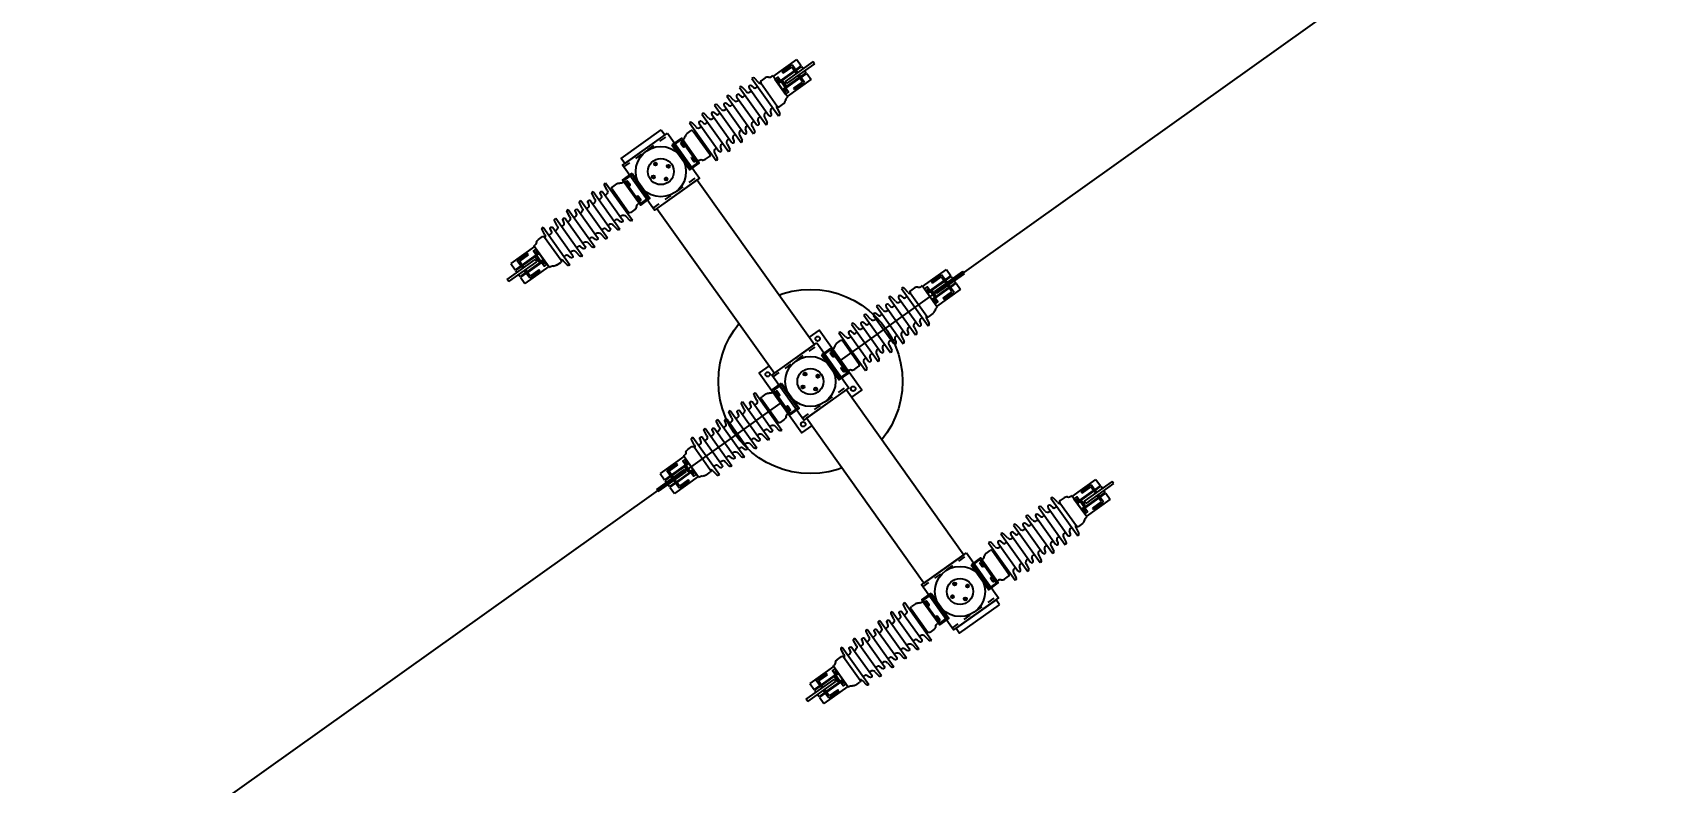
# Model space of a CAD drawing. Header units: feet. Extents: x 2321988 to 2329858, y 6722724 to 6730499.
# Drawn here: x 2326028.36 to 2326050.61, y 6726851.05 to 6726861.23 of the extents above; entities that cross this region are included whole.
import ezdxf

# ---------------------------------------------------------------- set-up
doc = ezdxf.new("R2010")
doc.units = ezdxf.units.FT
doc.header["$MEASUREMENT"] = 0
doc.header["$PDSIZE"] = 5
doc.linetypes.add('Midpoint Site Plan$0$HIDDEN', pattern=[0.375, 0.25, -0.125])
doc.layers.add('BESS Dimensions', color=3, linetype='Continuous')
doc.layers.add('C-BESS-EQUIPMENT', color=255, linetype='Continuous')
doc.styles.add('TG_DIMS', font='arial.ttf')
doc.dimstyles.new('TG-PROPOSED-ANNO', dxfattribs={"dimtxt": 0.1, "dimasz": 0.1, "dimexe": 0.05, "dimexo": 0.05, "dimgap": 0.02, "dimtad": 0, "dimtih": 1, "dimtoh": 1, "dimdsep": 46, "dimtxsty": 'TG_DIMS', "dimcen": 0, "dimclrd": 256, "dimclre": 256, "dimclrt": 256, "dimaunit": 1, "dimadec": 6, "dimazin": 2, "dimtfac": 1, "dimtofl": 0, "dimtmove": 1, "dimatfit": 3, "dimfxl": 1, "dimtolj": 1, "dimtzin": 0, "dimarcsym": 0})

# ---------------------------------------------------------------- blocks, each defined once
blk = doc.blocks.new('*U57')
for points in [[(190.56, -240), (190.56, -29.98), (190.56, -28.6), (190.62, -28.25), (190.73, -27.95), (191, -27.59), (191.29, -27.37), (191.59, -27.25), (192, -27.18), (192.26, -27.21), (192.59, -27.31), (192.9, -27.5), (193.19, -27.81), (193.35, -28.12), (193.44, -28.62), (193.44, -240)], [(232.56, -240), (232.56, -29.98), (232.56, -28.6), (232.62, -28.25), (232.73, -27.95), (233, -27.59), (233.29, -27.37), (233.59, -27.25), (234, -27.18), (234.26, -27.21), (234.59, -27.31), (234.9, -27.5), (235.19, -27.81), (235.35, -28.12), (235.44, -28.62), (235.44, -240)], [(274.56, -240), (274.56, -29.98), (274.56, -28.6), (274.62, -28.25), (274.73, -27.95), (275, -27.59), (275.29, -27.37), (275.59, -27.25), (276, -27.18), (276.26, -27.21), (276.59, -27.31), (276.9, -27.5), (277.19, -27.81), (277.35, -28.12), (277.44, -28.62), (277.44, -240)], [(346.56, -240), (346.56, -29.98), (346.56, -28.6), (346.62, -28.25), (346.73, -27.95), (347, -27.59), (347.29, -27.37), (347.59, -27.25), (348, -27.18), (348.26, -27.21), (348.59, -27.31), (348.9, -27.5), (349.19, -27.81), (349.35, -28.12), (349.44, -28.62), (349.44, -240)], [(388.56, -240), (388.56, -29.98), (388.56, -28.6), (388.62, -28.25), (388.73, -27.95), (389, -27.59), (389.29, -27.37), (389.59, -27.25), (390, -27.18), (390.26, -27.21), (390.59, -27.31), (390.9, -27.5), (391.19, -27.81), (391.35, -28.12), (391.44, -28.62), (391.44, -240)], [(430.56, -240), (430.56, -29.98), (430.56, -28.6), (430.62, -28.25), (430.73, -27.95), (431, -27.59), (431.29, -27.37), (431.59, -27.25), (432, -27.18), (432.26, -27.21), (432.59, -27.31), (432.9, -27.5), (433.19, -27.81), (433.35, -28.12), (433.44, -28.62), (433.44, -240)]]:
    blk.add_wipeout(points).dxf.layer = 'C-BESS-EQUIPMENT'
blk = doc.blocks.new('Midpoint Site Plan$0$TR 210')
for p, q in [((-2.57, 16.81), (-2.57, 16)), ((-2.13, 18), (-2.13, 17.88)), ((2.12, 18), (-2.13, 18)), ((2.12, 18), (2.12, 17.88)), ((2.57, 16.81), (2.57, 16)), ((-3.75, 15.12), (-3.75, 15)), ((-3.75, 15), (3.75, 15)), ((-2.6, 15.5), (-3.54, 15.37)), ((-2.84, 14.24), (-2.31, 14.38)), ((-2.77, 13.75), (2.77, 13.75)), ((-2.32, 15.75), (2.32, 15.75)), ((-2.13, 14.62), (-2.13, 15)), ((-2.13, 13.5), (-2.13, 13.75)), ((2.12, 14.62), (2.12, 15)), ((2.12, 13.5), (2.12, 13.75)), ((2.84, 14.24), (2.31, 14.38)), ((2.6, 15.5), (3.54, 15.37)), ((3.75, 15.12), (3.75, 15)), ((-3.75, 12.62), (-3.75, 12.5)), ((-3.75, 12.5), (3.75, 12.5)), ((-2.6, 13), (-3.54, 12.87)), ((-2.84, 11.74), (-2.31, 11.88)), ((-2.77, 11.25), (2.77, 11.25)), ((-2.13, 12.12), (-2.13, 12.5)), ((-2.13, 11), (-2.13, 11.25)), ((2.12, 12.12), (2.12, 12.5)), ((2.12, 11), (2.12, 11.25)), ((2.84, 11.74), (2.31, 11.88)), ((2.6, 13), (3.54, 12.87)), ((3.75, 12.62), (3.75, 12.5)), ((-3.75, 10.12), (-3.75, 10)), ((-3.75, 10), (3.75, 10)), ((-2.6, 10.5), (-3.54, 10.37)), ((-2.84, 9.24), (-2.31, 9.38)), ((-2.77, 8.75), (2.77, 8.75)), ((-2.13, 9.62), (-2.13, 10)), ((-2.13, 8.5), (-2.13, 8.75)), ((2.12, 9.62), (2.12, 10)), ((2.12, 8.5), (2.12, 8.75)), ((2.84, 9.24), (2.31, 9.38)), ((2.6, 10.5), (3.54, 10.37)), ((3.75, 10.12), (3.75, 10)), ((-3.75, 7.62), (-3.75, 7.5)), ((-3.75, 7.5), (3.75, 7.5)), ((-2.6, 8), (-3.54, 7.87)), ((-2.6, 5.5), (-3.54, 5.37)), ((-2.84, 6.74), (-2.31, 6.88)), ((-2.77, 6.25), (2.77, 6.25)), ((-2.13, 7.12), (-2.13, 7.5)), ((-2.13, 6), (-2.13, 6.25)), ((2.12, 7.12), (2.12, 7.5)), ((2.12, 6), (2.12, 6.25)), ((2.84, 6.74), (2.31, 6.88)), ((2.6, 8), (3.54, 7.87)), ((2.6, 5.5), (3.54, 5.37)), ((3.75, 7.62), (3.75, 7.5)), ((-3.75, 5.12), (-3.75, 5)), ((-3.75, 5), (3.75, 5)), ((-2.6, 3), (-3.54, 2.87)), ((-2.84, 4.24), (-2.31, 4.38)), ((-2.77, 3.75), (2.77, 3.75)), ((-2.13, 4.62), (-2.13, 5)), ((-2.13, 3.5), (-2.13, 3.75)), ((2.12, 4.62), (2.12, 5)), ((2.12, 3.5), (2.12, 3.75)), ((2.84, 4.24), (2.31, 4.38)), ((2.6, 3), (3.54, 2.87)), ((3.75, 5.12), (3.75, 5)), ((-3.75, 2.62), (-3.75, 2.5)), ((-3.75, 2.5), (3.75, 2.5)), ((-2.57, 1.19), (-2.57, 2)), ((-2.32, 2.25), (2.32, 2.25)), ((-2.13, 2.25), (-2.13, 2.5)), ((-2.13, 0), (-2.13, 0.12)), ((2.12, 0), (-2.13, 0)), ((2.12, 2.25), (2.12, 2.5)), ((2.12, 0), (2.12, 0.12)), ((2.57, 1.19), (2.57, 2)), ((3.75, 2.62), (3.75, 2.5))]:
    blk.add_line(p, q)
for centre, radius, start, end in [((-1.82, 16.81), 0.75, 136.2707, 180), ((-2.88, 17.88), 0.75, 312.7697, 0), ((2.88, 17.88), 0.75, 180, 227.2303), ((1.82, 16.81), 0.75, 360, 43.7293), ((-3.5, 15.12), 0.25, 98.9346, 180), ((-2.77, 14), 0.25, 105.0864, 270), ((-2.63, 16), 0.5, 273.3034, 330), ((-2.63, 13.5), 0.5, 273.3034, 0), ((-2.32, 16), 0.25, 180, 270), ((-2.38, 14.62), 0.25, 285.0864, 0), ((2.37, 14.62), 0.25, 180, 254.9136), ((2.62, 13.5), 0.5, 180, 266.6966), ((2.62, 16), 0.5, 210, 266.6966), ((2.32, 16), 0.25, 270, 0), ((2.77, 14), 0.25, 270, 74.9136), ((3.5, 15.12), 0.25, 0, 81.0654), ((-3.5, 12.62), 0.25, 98.9346, 180), ((-2.77, 11.5), 0.25, 105.0864, 270), ((-2.63, 11), 0.5, 273.3034, 0), ((-2.38, 12.12), 0.25, 285.0864, 0), ((2.37, 12.12), 0.25, 180, 254.9136), ((2.62, 11), 0.5, 180, 266.6966), ((2.77, 11.5), 0.25, 270, 74.9136), ((3.5, 12.62), 0.25, 0, 81.0654), ((-3.5, 10.12), 0.25, 98.9346, 180), ((-2.77, 9), 0.25, 105.0864, 270), ((-2.63, 8.5), 0.5, 273.3034, 0), ((-2.38, 9.62), 0.25, 285.0864, 0), ((2.37, 9.62), 0.25, 180, 254.9136), ((2.62, 8.5), 0.5, 180, 266.6966), ((2.77, 9), 0.25, 270, 74.9136), ((3.5, 10.12), 0.25, 0, 81.0654), ((-3.5, 7.62), 0.25, 98.9346, 180), ((-3.5, 5.12), 0.25, 98.9346, 180), ((-2.77, 6.5), 0.25, 105.0864, 270), ((-2.63, 6), 0.5, 273.3034, 0), ((-2.38, 7.12), 0.25, 285.0864, 0), ((2.37, 7.12), 0.25, 180, 254.9136), ((2.62, 6), 0.5, 180, 266.6966), ((2.77, 6.5), 0.25, 270, 74.9136), ((3.5, 7.62), 0.25, 0, 81.0654), ((3.5, 5.12), 0.25, 0, 81.0654), ((-3.5, 2.62), 0.25, 98.9346, 180), ((-2.77, 4), 0.25, 105.0864, 270), ((-2.63, 3.5), 0.5, 273.3034, 0), ((-2.38, 4.62), 0.25, 285.0864, 0), ((2.37, 4.62), 0.25, 180, 254.9136), ((2.62, 3.5), 0.5, 180, 266.6966), ((2.77, 4), 0.25, 270, 74.9136), ((3.5, 2.62), 0.25, 0, 81.0654), ((-2.32, 2), 0.25, 90, 180), ((-1.82, 1.19), 0.75, 180, 223.7293), ((-2.88, 0.12), 0.75, 0, 47.2303), ((2.88, 0.12), 0.75, 132.7697, 180), ((2.32, 2), 0.25, 0, 90), ((1.82, 1.19), 0.75, 316.2707, 0)]:
    blk.add_arc(centre, radius, start, end)
blk = doc.blocks.new('Midpoint Site Plan$0$HOOKSWITCH end')
for points in [[(-0.59, 20.44), (-1.16, 20.44), (-1.16, 19.88), (-0.59, 19.88)], [(1.16, 20.44), (0.59, 20.44), (0.59, 19.88), (1.16, 19.88)], [(-1.19, 1.88), (-1.81, 1.88), (-1.81, 1.69), (-1.19, 1.69)], [(-0.72, 0.19), (-1.28, 0.19), (-1.28, 0), (-0.72, 0)], [(1.28, 0.19), (0.72, 0.19), (0.72, 0), (1.28, 0)], [(1.81, 1.88), (1.19, 1.88), (1.19, 1.69), (1.81, 1.69)]]:
    blk.add_hatch(color=256).paths.add_polyline_path(points)
for p, q in [((-2, 24.63), (-0.75, 24.63)), ((-2, 19.88), (-2, 24.63)), ((-0.75, 23.5), (-0.75, 24.63)), ((-0.63, 24.63), (-0.22, 24.63)), ((-0.63, 23.5), (-0.63, 24.63)), ((0.22, 26.59), (-0.22, 26.59)), ((-0.22, 26.59), (-0.22, 21)), ((0.22, 26.59), (0.22, 21)), ((0.22, 24.63), (0.62, 24.63)), ((0.62, 23.5), (0.62, 24.63)), ((0.75, 24.63), (2, 24.63)), ((0.75, 23.5), (0.75, 24.63)), ((2, 19.88), (2, 24.63)), ((-0.22, 23.5), (-1.75, 23.5)), ((-1.75, 21.5), (-1.75, 23.5)), ((-1.5, 21.5), (-1.75, 21.5)), ((-1.5, 21.5), (-1.5, 23.25)), ((-0.22, 23.25), (-1.5, 23.25)), ((-0.75, 20.44), (-0.75, 23.25)), ((-0.63, 20.44), (-0.63, 23.25)), ((1.75, 23.5), (0.22, 23.5)), ((1.5, 23.25), (0.22, 23.25)), ((0.62, 20.44), (0.62, 23.25)), ((0.75, 20.44), (0.75, 23.25)), ((1.5, 21.5), (1.5, 23.25)), ((1.75, 21.5), (1.5, 21.5)), ((1.75, 21.5), (1.75, 23.5)), ((-1.16, 20.44), (-1.16, 19.88)), ((-0.59, 20.44), (-0.59, 19.88)), ((0.22, 21), (-0.22, 21)), ((0.59, 20.44), (0.59, 19.88)), ((1.16, 20.44), (1.16, 19.88)), ((-1.94, 1.69), (-1.94, 1.44)), ((-1.94, 1.69), (-1.06, 1.69)), ((-1.81, 1.88), (-1.81, 1.69)), ((-1.81, 1.31), (-1.2, 1.31)), ((-1.67, 1.69), (-1.67, 1.45)), ((-1.33, 1.69), (-1.33, 1.45)), ((-1.28, 0), (-1.28, 0.19)), ((-1.19, 1.88), (-1.19, 1.69)), ((-1.06, 1.69), (-1.06, 1.44)), ((-0.72, 0), (-0.72, 0.19)), ((0.72, 0), (0.72, 0.19)), ((1.06, 1.69), (1.06, 1.44)), ((1.06, 1.69), (1.94, 1.69)), ((1.19, 1.88), (1.19, 1.69)), ((1.19, 1.31), (1.8, 1.31)), ((1.28, 0), (1.28, 0.19)), ((1.33, 1.69), (1.33, 1.45)), ((1.67, 1.69), (1.67, 1.45)), ((1.81, 1.88), (1.81, 1.69)), ((1.94, 1.69), (1.94, 1.44))]:
    blk.add_line(p, q)
at = {"extrusion": (0, 0, -1)}
for p, q in [((-0.44, 20.44), (-0.44, 20.63)), ((-0.3, 20.75), (0.3, 20.75)), ((-0.17, 20.44), (-0.17, 20.62)), ((0.17, 20.44), (0.17, 20.62)), ((0.44, 20.44), (0.44, 20.63))]:
    blk.add_line(p, q, dxfattribs=at)
for points in [[(-1.5, 19.88), (1.5, 19.88), (1.5, 20.44), (-1.5, 20.44)], [(-2.5, 0), (2.5, 0), (2.5, 1.88), (-2.5, 1.88)], [(-2.31, 1.69), (2.31, 1.69), (2.31, 0.19), (-2.31, 0.19)]]:
    blk.add_lwpolyline(points, close=True)
for centre, start, end in [((-0.3, 20.62), 0, 180), ((-0.04, 20.62), 92.3008, 180), ((0.04, 20.62), 0, 87.1114), ((0.3, 20.62), 0, 180)]:
    blk.add_arc(centre, 0.133, start, end)
for centre, start, end in [((1.8, 1.45), 180, 0), ((1.54, 1.45), 272.3008, 0), ((1.46, 1.45), 180, 267.1114), ((1.19, 1.45), 180, 0), ((-1.2, 1.45), 180, 0), ((-1.46, 1.45), 272.3008, 0), ((-1.54, 1.45), 180, 267.1114), ((-1.81, 1.45), 180, 0)]:
    blk.add_arc(centre, 0.133, start, end, dxfattribs=at)
blk.add_blockref('Midpoint Site Plan$0$TR 210', (0, 1.88))
blk = doc.blocks.new('*D110')
at = {"layer": 'BESS Dimensions', "lineweight": -2, "transparency": 16777216}
for p, q in [((2325959.342, 6726878.579), (2325907.907, 6726841.932)), ((2325917.781, 6726836.689), (2325957.716, 6726780.639)), ((2326007.722, 6726710.453), (2325967.788, 6726766.503)), ((2326060.888, 6726736.054), (2326009.453, 6726699.407))]:
    blk.add_line(p, q, dxfattribs=at)
at = {"layer": 'BESS Dimensions', "transparency": 16777216}
for points in [[(2325919.139, 6726837.657), (2325916.424, 6726835.722), (2325911.979, 6726844.834)], [(2326009.079, 6726711.42), (2326006.365, 6726709.486), (2326013.525, 6726702.308)]]:
    blk.add_solid(points, dxfattribs=at)
at = {"layer": 'Defpoints', "color": 0, "transparency": 16777216}
for p in [(2325963.414, 6726881.48), (2326064.96, 6726738.955), (2326013.525, 6726702.308)]:
    blk.add_point(p, dxfattribs=at)
at = {"layer": 'BESS Dimensions', "transparency": 16777216, "insert": (2325962.752, 6726773.571), "char_height": 10, "attachment_point": 5, "style": 'TG_DIMS'}
blk.add_mtext("\\A1;175'", dxfattribs=at)

msp = doc.modelspace()

# ---------------------------------------------------------------- block references
at = {"layer": 'C-BESS-EQUIPMENT', "xscale": 0.08333333333333331, "yscale": 0.08333333333333331, "zscale": 0.08333333333333331, "rotation": 305.4689808292026}
msp.add_blockref('*U57', (2326041.453, 6726882.241), dxfattribs=at)

# ---------------------------------------------------------------- next in the draw order: wipeouts: each hides what was drawn before it
msp.add_wipeout([(2326044.154, 6726887.542), (2326077.858, 6726840.237), (2326077.408, 6726839.917), (2326043.705, 6726887.221)]).dxf.layer = 'C-BESS-EQUIPMENT'

# ---------------------------------------------------------------- next in the draw order: wipeouts: each hides what was drawn before it
msp.add_wipeout([(2326040.082, 6726884.64), (2326073.786, 6726837.336), (2326073.336, 6726837.015), (2326039.633, 6726884.32)]).dxf.layer = 'C-BESS-EQUIPMENT'

# ---------------------------------------------------------------- next in the draw order: wipeouts: each hides what was drawn before it
msp.add_wipeout([(2326036.01, 6726881.739), (2326069.714, 6726834.434), (2326069.264, 6726834.114), (2326035.56, 6726881.419)]).dxf.layer = 'C-BESS-EQUIPMENT'

# ---------------------------------------------------------------- next in the draw order: linework, layer by layer
at = {"layer": 'C-BESS-EQUIPMENT'}
msp.add_lwpolyline([(2325996.574, 6726826.322), (2326168.01, 6726948.466)], dxfattribs=at)
msp.add_circle((2326038.923, 6726856.495), 1.25, dxfattribs=at)

# ---------------------------------------------------------------- next in the draw order: wipeouts: each hides what was drawn before it
msp.add_wipeout([(2326040.948, 6726853.077), (2326040.9, 6726853.145), (2326040.866, 6726853.121), (2326040.431, 6726853.732), (2326040.465, 6726853.756), (2326038.942, 6726855.894), (2326038.806, 6726855.797), (2326038.226, 6726856.612), (2326038.361, 6726856.708), (2326036.838, 6726858.846), (2326036.804, 6726858.822), (2326036.369, 6726859.433), (2326036.403, 6726859.457), (2326036.355, 6726859.525), (2326036.898, 6726859.912), (2326036.946, 6726859.844), (2326036.98, 6726859.868), (2326037.415, 6726859.257), (2326037.381, 6726859.233), (2326038.904, 6726857.095), (2326039.04, 6726857.192), (2326039.62, 6726856.378), (2326039.485, 6726856.281), (2326041.008, 6726854.143), (2326041.042, 6726854.167), (2326041.477, 6726853.556), (2326041.443, 6726853.532), (2326041.491, 6726853.464)]).dxf.layer = 'C-BESS-EQUIPMENT'

# ---------------------------------------------------------------- next in the draw order: linework, layer by layer
at = {"layer": 'C-BESS-EQUIPMENT', "linetype": 'Midpoint Site Plan$0$HIDDEN', "ltscale": 0.25}
for p, q in [((2326036.387, 6726859.408), (2326036.998, 6726859.843)), ((2326036.786, 6726858.848), (2326037.397, 6726859.283)), ((2326038.418, 6726856.557), (2326039.029, 6726856.992)), ((2326038.817, 6726855.997), (2326039.428, 6726856.432)), ((2326040.449, 6726853.707), (2326041.06, 6726854.142)), ((2326040.848, 6726853.147), (2326041.459, 6726853.582))]:
    msp.add_line(p, q, dxfattribs=at)
at = {"layer": 'C-BESS-EQUIPMENT'}
for points in [[(2326036.898, 6726859.912), (2326036.946, 6726859.844), (2326036.403, 6726859.457), (2326036.355, 6726859.525)], [(2326036.98, 6726859.868), (2326037.415, 6726859.257), (2326036.804, 6726858.822), (2326036.369, 6726859.433)], [(2326038.977, 6726856.993), (2326037.381, 6726859.233), (2326036.838, 6726858.846), (2326038.434, 6726856.607)], [(2326039.011, 6726857.018), (2326039.446, 6726856.407), (2326038.835, 6726855.972), (2326038.4, 6726856.582)], [(2326039.412, 6726856.383), (2326041.008, 6726854.143), (2326040.465, 6726853.756), (2326038.869, 6726855.996)], [(2326041.042, 6726854.167), (2326041.477, 6726853.556), (2326040.866, 6726853.121), (2326040.431, 6726853.732)], [(2326041.491, 6726853.464), (2326041.443, 6726853.532), (2326040.9, 6726853.145), (2326040.948, 6726853.077)]]:
    msp.add_lwpolyline(points, close=True, dxfattribs=at)
at = {"layer": 'C-BESS-EQUIPMENT', "const_width": 0.0208, "flags": 128}
for points in [[(2326036.811, 6726859.441, 1), (2326036.828, 6726859.453, 1)], [(2326036.985, 6726859.412, 1), (2326037.002, 6726859.424, 1)], [(2326036.782, 6726859.267, 1), (2326036.799, 6726859.279, 1)], [(2326036.956, 6726859.237, 1), (2326036.973, 6726859.249, 1)], [(2326038.813, 6726856.416, 1), (2326038.83, 6726856.428, 1)], [(2326038.842, 6726856.59, 1), (2326038.859, 6726856.603, 1)], [(2326039.016, 6726856.561, 1), (2326039.033, 6726856.573, 1)], [(2326038.987, 6726856.387, 1), (2326039.004, 6726856.399, 1)], [(2326040.873, 6726853.74, 1), (2326040.89, 6726853.752, 1)], [(2326040.844, 6726853.566, 1), (2326040.861, 6726853.578, 1)], [(2326041.018, 6726853.536, 1), (2326041.035, 6726853.548, 1)], [(2326041.047, 6726853.711, 1), (2326041.064, 6726853.723, 1)]]:
    msp.add_lwpolyline(points, format="xyb", close=True, dxfattribs=at)
at = {"layer": 'C-BESS-EQUIPMENT'}
for points in [[(2326039.485, 6726856.281), (2326039.62, 6726856.378), (2326039.04, 6726857.192), (2326038.904, 6726857.095)], [(2326038.361, 6726856.708), (2326038.226, 6726856.612), (2326038.806, 6726855.797), (2326038.942, 6726855.894)]]:
    msp.add_lwpolyline(points, dxfattribs=at)
for centre, radius in [((2326036.892, 6726859.345), 0.341), ((2326036.892, 6726859.345), 0.177), ((2326036.82, 6726859.447), 0.0208), ((2326036.994, 6726859.418), 0.0208), ((2326036.79, 6726859.273), 0.0208), ((2326036.965, 6726859.243), 0.0208), ((2326039.021, 6726857.076), 0.0313), ((2326038.923, 6726856.495), 0.341), ((2326038.923, 6726856.495), 0.177), ((2326038.342, 6726856.592), 0.0313), ((2326038.821, 6726856.422), 0.0208), ((2326038.85, 6726856.596), 0.0208), ((2326039.025, 6726856.567), 0.0208), ((2326038.995, 6726856.393), 0.0208), ((2326039.504, 6726856.397), 0.0313), ((2326038.825, 6726855.914), 0.0313), ((2326040.954, 6726853.644), 0.341), ((2326040.954, 6726853.644), 0.177), ((2326040.881, 6726853.746), 0.0208), ((2326040.852, 6726853.572), 0.0208), ((2326041.026, 6726853.542), 0.0208), ((2326041.056, 6726853.717), 0.0208)]:
    msp.add_circle(centre, radius, dxfattribs=at)

# ---------------------------------------------------------------- next in the draw order: block references
at = {"layer": 'C-BESS-EQUIPMENT', "yscale": 0.08333333333333331, "zscale": 0.08333333333333331}
for p, xscale, rotation in [((2326037.164, 6726859.539), 0.08333333333333331, 305.4689808292026), ((2326036.621, 6726859.152), -0.08333333333333331, 125.4689808292027), ((2326039.194, 6726856.688), 0.08333333333333331, 305.4689808292026), ((2326038.651, 6726856.301), -0.08333333333333331, 125.4689808292027), ((2326041.225, 6726853.838), 0.08333333333333331, 305.4689808292026), ((2326040.682, 6726853.451), -0.08333333333333331, 125.4689808292027)]:
    msp.add_blockref('Midpoint Site Plan$0$HOOKSWITCH end', p, dxfattribs=dict(at, xscale=xscale, rotation=rotation))

# ---------------------------------------------------------------- next in the draw order: dimensions: what is measured, and where the dimension line sits
at = {"layer": 'BESS Dimensions'}
dim = msp.add_aligned_dim(p1=(2325963.414, 6726881.48), p2=(2326064.96, 6726738.955), distance=-63.155, dimstyle='TG-PROPOSED-ANNO', override={"dimscale": 50, "dimpost": "'"}, dxfattribs=at)
dim.commit()
dim.dimension.update_dxf_attribs({"geometry": '*D110', "text_midpoint": (2325962.752, 6726773.571)})

doc.saveas('drawing.dxf')
